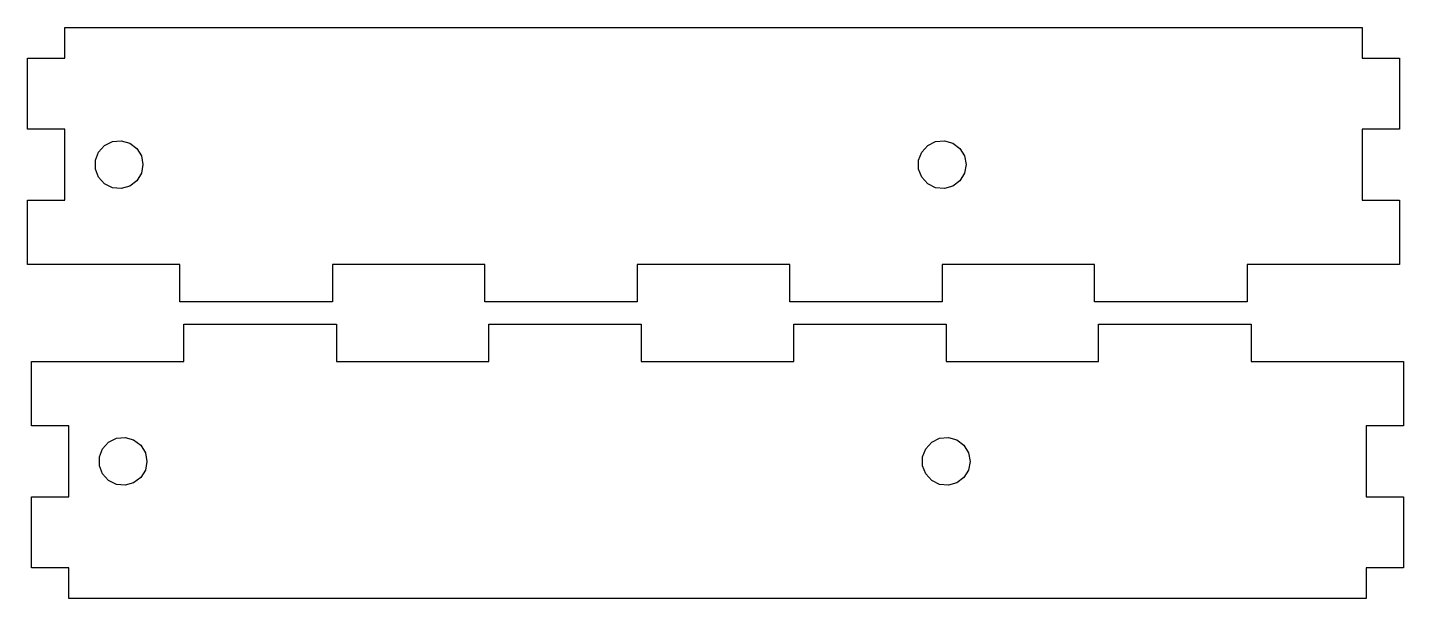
# Model space of a CAD drawing. Extents: x 9 to 310, y 323 to 448.
import ezdxf

# ---------------------------------------------------------------- set-up
doc = ezdxf.new("R2010")
doc.units = 0
doc.layers.get('0').update_dxf_attribs({"linetype": 'CONTINUOUS'})

msp = doc.modelspace()

# ---------------------------------------------------------------- linework, layer by layer
at = {"color": 7}
for points in [[(17.199977, 447.688194), (300.841989, 447.688194), (300.841989, 441.016178), (309.020989, 441.016178), (309.020989, 425.471181), (300.841989, 425.471181), (300.841989, 409.905186), (309.020989, 409.905186), (309.020989, 395.867187), (275.682989, 395.867187), (275.682989, 387.688187), (242.358988, 387.688187), (242.358988, 395.867187), (209.015988, 395.867187), (209.015988, 387.688187), (175.692988, 387.688187), (175.692988, 395.867187), (142.348994, 395.867187), (142.348994, 387.688187), (109.026, 387.688187), (109.026, 395.867187), (75.682997, 395.867187), (75.682997, 387.688187), (42.358987, 387.688187), (42.358987, 395.867187), (9.020979, 395.867187), (9.020979, 409.905186), (17.199977, 409.905186), (17.199977, 425.471181), (9.020979, 425.471181), (9.020979, 441.016178), (17.199977, 441.016178), (17.199977, 447.688194)], [(29.504979, 422.915179), (31.360985, 422.387197), (32.900987, 421.225176), (33.915999, 419.584195), (34.270978, 417.688197), (33.915999, 415.791184), (32.900987, 414.151191), (31.360985, 412.988181), (29.504979, 412.4602), (27.583977, 412.638198), (25.856974, 413.498185), (24.557002, 414.924198), (23.859998, 416.723195), (23.859998, 418.652184), (24.557002, 420.452197), (25.856974, 421.877194), (27.583977, 422.737181), (29.504979, 422.915179)], [(209.504988, 422.915179), (211.360989, 422.387197), (212.900988, 421.225176), (213.915989, 419.584195), (214.270988, 417.688197), (213.915989, 415.791184), (212.900988, 414.151191), (211.360989, 412.988181), (209.504988, 412.4602), (207.583989, 412.638198), (205.85699, 413.498185), (204.556989, 414.924198), (203.859988, 416.723195), (203.859988, 418.652184), (204.556989, 420.452197), (205.85699, 421.877194), (207.583989, 422.737181), (209.504988, 422.915179)], [(43.228119, 382.777069), (76.552129, 382.777069), (76.552129, 374.598068), (109.895132, 374.598068), (109.895132, 382.777069), (143.218126, 382.777069), (143.218126, 374.598068), (176.56212, 374.598068), (176.56212, 382.777069), (209.885119, 382.777069), (209.885119, 374.598068), (243.22812, 374.598068), (243.22812, 382.777069), (276.552121, 382.777069), (276.552121, 374.598068), (309.89012, 374.598068), (309.89012, 360.56007), (301.71112, 360.56007), (301.71112, 344.994075), (309.89012, 344.994075), (309.89012, 329.449077), (301.71112, 329.449077), (301.71112, 322.777062), (18.069108, 322.777062), (18.069108, 329.449077), (9.890111, 329.449077), (9.890111, 344.994075), (18.069108, 344.994075), (18.069108, 360.56007), (9.890111, 360.56007), (9.890111, 374.598068), (43.228119, 374.598068), (43.228119, 382.777069)], [(30.37411, 358.005055), (32.230116, 357.477074), (33.770118, 356.314065), (34.785131, 354.674071), (35.14011, 352.777058), (34.785131, 350.881061), (33.770118, 349.24008), (32.230116, 348.078058), (30.37411, 347.550077), (28.453108, 347.728074), (26.726106, 348.588062), (25.426134, 350.013058), (24.72913, 351.813072), (24.72913, 353.742061), (25.426134, 355.541058), (26.726106, 356.96707), (28.453108, 357.827058), (30.37411, 358.005055)], [(210.37412, 358.005055), (212.230121, 357.477074), (213.77012, 356.314065), (214.785121, 354.674071), (215.140119, 352.777058), (214.785121, 350.881061), (213.77012, 349.24008), (212.230121, 348.078058), (210.37412, 347.550077), (208.453121, 347.728074), (206.726121, 348.588062), (205.426121, 350.013058), (204.72912, 351.813072), (204.72912, 353.742061), (205.426121, 355.541058), (206.726121, 356.96707), (208.453121, 357.827058), (210.37412, 358.005055)]]:
    msp.add_lwpolyline(points, dxfattribs=at)

doc.saveas('drawing.dxf')
